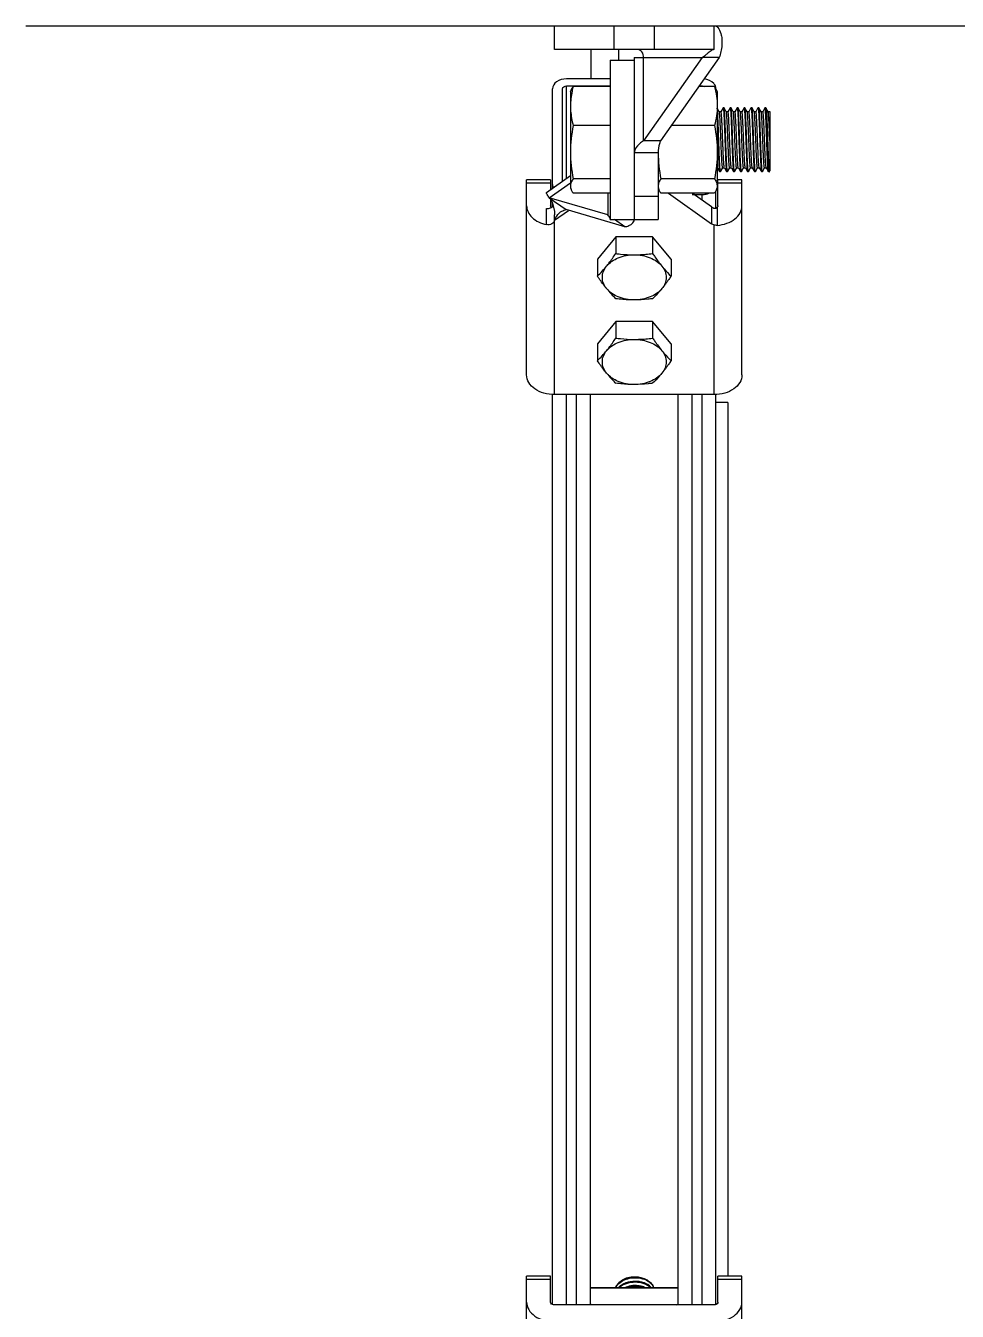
# Model space of a CAD drawing. Extents: x 27938 to 1507990, y 110129 to 923079.
# Drawn here: x 660129 to 662842, y 380201 to 383946 of the extents above; entities that cross this region are included whole.
import ezdxf

# ---------------------------------------------------------------- set-up
doc = ezdxf.new("R2010")
doc.units = 0
doc.header["$LTSCALE"] = 1000
doc.header["$MEASUREMENT"] = 0
doc.layers.add('BZ', color=2, linetype='Continuous')

msp = doc.modelspace()

# ---------------------------------------------------------------- linework, layer by layer
at = {"linetype": 'Continuous'}
for p, q in [((661669.1, 383876.5), (661669.1, 383946.2)), ((661669.1, 383946.2), (662133.7, 383946.2)), ((661843.3, 383876.5), (661843.3, 383946.2)), ((661959.5, 383946.2), (661959.5, 383876.5)), ((662133.7, 383946.2), (662133.7, 383876.5)), ((662133.7, 383876.5), (661669.1, 383876.5)), ((661775.3, 383876.5), (661775.3, 383791.4)), ((661855.7, 383876.5), (661855.7, 383846.1)), ((661831.7, 383846.1), (661831.7, 383381.5)), ((661831.7, 383846.1), (661901.4, 383846.1)), ((661901.4, 383853.3), (661901.4, 383381.5)), ((661901.4, 383853.3), (662099.7, 383853.3)), ((662099.7, 383853.3), (661928.6, 383611.3)), ((661928.6, 383611.3), (661928.6, 383853.3)), ((662149, 383853.3), (661977.9, 383611.3)), ((662149, 383853.3), (662099.7, 383853.3)), ((661831.7, 383791.4), (661703.9, 383791.4)), ((661663.2, 383472.8), (661663.2, 383762.6)), ((661692.3, 383493.3), (661692.3, 383762.6)), ((661703.9, 383501.5), (661703.9, 383770.9)), ((661703.9, 383770.9), (661831.7, 383770.9)), ((661715.5, 383753.2), (661717.4, 383758.3)), ((661715.5, 383753.2), (661715.5, 383474.4)), ((661831.7, 383769.3), (661723.4, 383769.3)), ((662135.2, 383769.3), (662089.6, 383769.3)), ((662090.7, 383770.9), (662098.8, 383770.9)), ((662098.8, 383769.3), (662098.8, 383770.9)), ((662141.1, 383758.3), (662143, 383753.2)), ((662143, 383753.2), (662143, 383474.4)), ((662149, 383695.7), (662143, 383706.1)), ((662160.1, 383706.6), (662153.9, 383695.8)), ((662160.1, 383706.6), (662160.3, 383706.7)), ((662162.8, 383706.7), (662160.3, 383706.7)), ((662163, 383706.6), (662162.8, 383706.7)), ((662169.3, 383695.7), (662163, 383706.6)), ((662180.4, 383706.6), (662174.2, 383695.8)), ((662180.4, 383706.6), (662180.6, 383706.7)), ((662183.2, 383706.7), (662180.6, 383706.7)), ((662183.4, 383706.6), (662183.2, 383706.7)), ((662189.6, 383695.7), (662183.4, 383706.6)), ((662200.8, 383706.6), (662194.5, 383695.8)), ((662200.8, 383706.6), (662201, 383706.7)), ((662203.5, 383706.7), (662201, 383706.7)), ((662203.7, 383706.6), (662203.5, 383706.7)), ((662210, 383695.7), (662203.7, 383706.6)), ((662221.1, 383706.6), (662214.8, 383695.8)), ((662221.1, 383706.6), (662221.3, 383706.7)), ((662223.8, 383706.7), (662221.3, 383706.7)), ((662224, 383706.6), (662223.8, 383706.7)), ((662230.3, 383695.7), (662224, 383706.6)), ((662241.4, 383706.6), (662235.2, 383695.8)), ((662241.4, 383706.6), (662241.6, 383706.7)), ((662244.2, 383706.7), (662241.6, 383706.7)), ((662244.4, 383706.6), (662244.2, 383706.7)), ((662250.6, 383695.7), (662244.4, 383706.6)), ((662261.8, 383706.6), (662255.5, 383695.8)), ((662261.8, 383706.6), (662262, 383706.7)), ((662264.5, 383706.7), (662262, 383706.7)), ((662264.7, 383706.6), (662264.5, 383706.7)), ((662270.9, 383695.7), (662264.7, 383706.6)), ((662282.1, 383706.6), (662275.8, 383695.8)), ((662282.3, 383706.7), (662282.1, 383706.6)), ((662284.8, 383706.7), (662282.3, 383706.7)), ((662284.8, 383706.7), (662285, 383706.6)), ((662291.3, 383695.7), (662285, 383706.6)), ((662285, 383706.6), (662285.1, 383706.4)), ((662149.1, 383695.5), (662149, 383695.7)), ((662153.9, 383695.7), (662149, 383695.7)), ((662149.2, 383695.2), (662149.1, 383695.5)), ((662169.4, 383695.5), (662169.3, 383695.7)), ((662174.3, 383695.7), (662169.3, 383695.7)), ((662189.7, 383695.5), (662189.6, 383695.7)), ((662194.6, 383695.7), (662189.6, 383695.7)), ((662210.1, 383695.5), (662210, 383695.7)), ((662214.9, 383695.7), (662210, 383695.7)), ((662210.2, 383695.3), (662210.1, 383695.5)), ((662230.4, 383695.5), (662230.3, 383695.7)), ((662235.3, 383695.7), (662230.3, 383695.7)), ((662250.7, 383695.5), (662250.6, 383695.7)), ((662255.6, 383695.7), (662250.6, 383695.7)), ((662271.1, 383695.5), (662270.9, 383695.7)), ((662275.9, 383695.7), (662270.9, 383695.7)), ((662291.4, 383695.5), (662291.3, 383695.7)), ((662296.2, 383695.7), (662291.3, 383695.7)), ((662296.3, 383696.1), (662296.2, 383695.8)), ((662296.3, 383695.7), (662296.2, 383695.7)), ((662296.3, 383696.1), (662296.3, 383523.1)), ((661831.7, 383655.5), (661723.4, 383655.5)), ((662135.2, 383655.5), (662009.1, 383655.5)), ((661977.9, 383611.3), (661928.6, 383611.3)), ((661971.1, 383575.7), (661901.4, 383575.7)), ((661971.1, 383575.7), (661971.1, 383381.5)), ((662143, 383531.9), (662143.7, 383531.9)), ((662143.6, 383532.1), (662143.7, 383531.9)), ((662143.7, 383531.9), (662150, 383521.1)), ((662150, 383521.1), (662150.1, 383520.9)), ((662152.7, 383520.9), (662150.1, 383520.9)), ((662152.9, 383521.1), (662152.7, 383520.9)), ((662152.9, 383521.1), (662159.1, 383531.9)), ((662159, 383531.9), (662164, 383531.9)), ((662163.9, 383532.1), (662163.8, 383532.3)), ((662163.9, 383532.1), (662164, 383531.9)), ((662164, 383531.9), (662170.3, 383521.1)), ((662170.3, 383521.1), (662170.5, 383520.9)), ((662173, 383520.9), (662170.5, 383520.9)), ((662173.2, 383521.1), (662173, 383520.9)), ((662173.2, 383521.1), (662179.4, 383531.9)), ((662179.4, 383531.9), (662184.3, 383531.9)), ((662184.2, 383532.1), (662184.3, 383531.9)), ((662184.3, 383531.9), (662190.6, 383521.1)), ((662190.6, 383521.1), (662190.8, 383520.9)), ((662193.3, 383520.9), (662190.8, 383520.9)), ((662193.5, 383521.1), (662193.3, 383520.9)), ((662193.5, 383521.1), (662199.8, 383531.9)), ((662199.7, 383531.9), (662204.7, 383531.9)), ((662204.5, 383532.1), (662204.7, 383531.9)), ((662204.7, 383531.9), (662210.9, 383521.1)), ((662210.9, 383521.1), (662211.1, 383520.9)), ((662213.7, 383520.9), (662211.1, 383520.9)), ((662213.9, 383521.1), (662213.7, 383520.9)), ((662213.9, 383521.1), (662220.1, 383531.9)), ((662220, 383531.9), (662225, 383531.9)), ((662224.9, 383532.1), (662225, 383531.9)), ((662225, 383531.9), (662231.3, 383521.1)), ((662231.3, 383521.1), (662231.5, 383520.9)), ((662234, 383520.9), (662231.5, 383520.9)), ((662234.2, 383521.1), (662234, 383520.9)), ((662234.2, 383521.1), (662240.4, 383531.9)), ((662240.3, 383531.9), (662245.3, 383531.9)), ((662245.2, 383532.1), (662245.3, 383531.9)), ((662245.3, 383531.9), (662251.6, 383521.1)), ((662251.6, 383521.1), (662251.8, 383520.9)), ((662254.3, 383520.9), (662251.8, 383520.9)), ((662254.5, 383521.1), (662254.3, 383520.9)), ((662254.5, 383521.1), (662260.7, 383531.9)), ((662260.7, 383531.9), (662265.6, 383531.9)), ((662265.5, 383532.1), (662264.9, 383534.6)), ((662265.5, 383532.1), (662265.6, 383531.9)), ((662265.6, 383531.9), (662271.9, 383521.1)), ((662271.9, 383521.1), (662272.1, 383520.9)), ((662274.7, 383520.9), (662272.1, 383520.9)), ((662274.8, 383521.1), (662274.7, 383520.9)), ((662274.8, 383521.1), (662281.1, 383531.9)), ((662281, 383531.9), (662286, 383531.9)), ((662285.9, 383532.1), (662286, 383531.9)), ((662286, 383531.9), (662292.3, 383521.1)), ((662295, 383520.9), (662292.4, 383520.9)), ((662295, 383520.9), (662295.2, 383521.1)), ((662295.2, 383521.1), (662296.3, 383523.1)), ((661587.7, 382928.9), (661587.7, 383497.7)), ((661657.4, 383497.7), (661587.7, 383497.7)), ((661657.4, 383487.5), (661587.7, 383487.5)), ((661646.1, 383460.6), (661715.5, 383509.8)), ((661653.8, 383445.2), (661715.5, 383488.9)), ((661657.4, 383497.7), (661657.4, 383468.7)), ((661831.7, 383500), (661723.4, 383500)), ((662135.2, 383500), (661978.9, 383500)), ((662145.3, 383421.8), (662145.3, 383497.7)), ((662215, 383497.7), (662145.3, 383497.7)), ((662215, 383487.5), (662145.3, 383487.5)), ((662215, 382928.9), (662215, 383497.7)), ((661653.8, 383445.2), (661703.1, 383410.4)), ((661824.9, 383395.1), (661653.8, 383445.2)), ((661715.5, 383474.4), (661717.4, 383469.3)), ((661831.7, 383458.3), (661723.4, 383458.3)), ((661824.9, 383458.3), (661824.9, 383395.1)), ((661901.4, 383449.5), (661971.1, 383449.5)), ((661971.1, 383474.4), (661973, 383469.3)), ((662135.2, 383458.3), (661978.9, 383458.3)), ((662000.7, 383458.3), (662126.9, 383369.1)), ((662069.8, 383454.6), (662098.8, 383454.6)), ((662126.9, 383418.4), (662070.4, 383458.3)), ((662098.8, 383438.2), (662098.8, 383454.6)), ((662139.5, 383415), (662139.5, 383465.6)), ((662141.1, 383469.3), (662143, 383474.4)), ((661645.9, 383366.7), (661645.9, 383413.6)), ((661657.4, 383442.6), (661657.4, 383421.8)), ((661663.2, 383419.2), (661663.2, 383429.4)), ((661663.3, 383429.3), (661666.5, 383417.7)), ((661669.1, 383379.5), (661709.9, 383408.4)), ((661874.2, 383360.3), (661703.1, 383410.4)), ((662126.9, 383418.4), (662126.9, 383369.1)), ((662143.3, 383417.2), (662143.3, 383364.7)), ((661669.1, 382871.5), (661669.1, 383395.2)), ((661831.7, 383381.5), (661971.1, 383381.5)), ((661874.2, 383360.3), (661844.1, 383381.5)), ((661847.7, 383331.4), (661794.1, 383265.7)), ((661847.7, 383331.4), (661847.7, 383282.6)), ((661955, 383331.4), (661847.7, 383331.4)), ((661955, 383331.4), (661955, 383282.6)), ((662008.7, 383265.7), (661955, 383331.4)), ((662133.7, 383365.8), (662133.7, 382871.5)), ((661794.1, 383265.7), (661794.1, 383216.8)), ((662008.7, 383265.7), (662008.7, 383216.8)), ((661847.7, 383085), (661794.1, 383019.3)), ((661847.7, 383085), (661847.7, 383036.1)), ((661955, 383085), (661847.7, 383085)), ((661955, 383085), (661955, 383036.1)), ((662008.7, 383019.3), (661955, 383085)), ((661794.1, 383019.3), (661794.1, 382970.4)), ((662008.7, 383019.3), (662008.7, 382970.4)), ((661663.2, 380221.2), (661663.2, 382871.5)), ((662133.7, 382871.5), (661669.1, 382871.5)), ((661703.9, 380220), (661703.9, 382871.5)), ((661732.9, 380220), (661732.9, 382871.5)), ((661773.6, 380220), (661773.6, 382871.5)), ((662029.1, 380220), (662029.1, 382871.5)), ((662069.8, 380220), (662069.8, 382871.5)), ((662098.8, 380220), (662098.8, 382871.5)), ((662139.5, 380221.2), (662139.5, 382871.5)), ((662174.3, 382848.8), (662139.5, 382848.8)), ((662174.3, 382848.8), (662174.3, 380304.1)), ((661587.7, 379735.4), (661587.7, 380304.1)), ((661657.4, 380304.1), (661587.7, 380304.1)), ((661657.4, 380228.2), (661657.4, 380304.1)), ((662145.3, 380228.2), (662145.3, 380304.1)), ((662215, 380304.1), (662145.3, 380304.1)), ((662215, 379735.4), (662215, 380304.1)), ((661657.4, 380293.9), (661587.7, 380293.9)), ((661773.6, 380271), (662029.1, 380271)), ((661773.6, 380269.3), (662029.1, 380269.3)), ((662215, 380293.9), (662145.3, 380293.9)), ((662133.7, 380220), (661669.1, 380220)), ((661775.6, 380221.5), (661777.1, 380220)), ((662025.7, 380220), (662027.1, 380221.5))]:
    msp.add_line(p, q, dxfattribs=at)
for points in [[(661658, 383442.2), (661659.8, 383438.5), (661663.3, 383429.3)], [(661666.5, 383417.7), (661668.6, 383404.7), (661669.1, 383395.2)]]:
    msp.add_lwpolyline(points, dxfattribs=at)
for centre, radius, start, end in [((662117.4, 383762.2), 22.2, 17.8947, 22.1691), ((661740.6, 383510.1), 108.4, 215.5714, 216.7651), ((661647.9, 383439.4), 25.6, 292.244, 297.8329), ((661648.6, 383438.1), 24, 297.8753, 299.7704), ((661561.5, 383457.8), 334.9, 313.9914, 320.7735), ((662080.3, 383392.1), 334.9, 219.2265, 226.0086), ((661561.5, 383211.4), 334.9, 313.9914, 320.7735), ((662080.3, 383145.7), 334.9, 219.2265, 226.0086), ((661906.6, 380231.5), 68.9, 69.4703, 74.8773), ((661903.9, 380221.5), 67.1, 100.3047, 102.2499), ((661904, 380208.7), 67.6, 99.5601, 100.813), ((661907.5, 380232.5), 66.1, 69.6939, 69.8962), ((661908.4, 380235), 63.5, 65.0364, 69.7243), ((661921, 380243.2), 40.6, 43.29, 44.8708)]:
    msp.add_arc(centre, radius, start, end, dxfattribs=at)
for points, knots in [([(662133.7, 383946.2), (662145.2, 383946.2), (662155, 383924.9), (662157.1, 383904.5), (662156.9, 383881.9), (662153, 383864.8), (662149, 383853.3)], [0, 0, 0, 0, 0.34128, 0.481725, 0.640517, 1, 1, 1, 1]), ([(661928.6, 383853.3), (661928.6, 383859), (661926.4, 383869.6), (661916.7, 383876.5), (661912.2, 383876.5)], [0, 0, 0, 0, 0.55976, 1, 1, 1, 1]), ([(662114.6, 383865.2), (662113.5, 383864.3), (662108.7, 383860.2), (662103.7, 383856.2), (662099.7, 383853.3)], [0, 0, 0, 0, 0.226541, 1, 1, 1, 1]), ([(662133.7, 383876.5), (662130.7, 383876.5), (662123.5, 383873), (662118.1, 383868.1), (662114.6, 383865.2)], [0, 0, 0, 0, 0.400704, 1, 1, 1, 1]), ([(661703.9, 383791.4), (661693.9, 383791.4), (661675.3, 383787.6), (661663.2, 383770.5), (661663.2, 383762.6)], [0, 0, 0, 0, 0.559767, 1, 1, 1, 1]), ([(662137.9, 383770.6), (662136.8, 383773.3), (662129.3, 383784.7), (662115.2, 383790), (662104.9, 383791.1)], [0, 0, 0, 0, 0.221061, 1, 1, 1, 1]), ([(661723.4, 383769.3), (661722.2, 383764.6), (661717.8, 383745.9), (661715.5, 383726.7), (661715.5, 383712.4)], [0, 0, 0, 0, 0.252048, 1, 1, 1, 1]), ([(661717.3, 383758.1), (661717.7, 383759.1), (661719.3, 383763), (661721.5, 383766.6), (661723.4, 383769.3)], [0, 0, 0, 0, 0.238306, 1, 1, 1, 1]), ([(662141.2, 383758.1), (662140.9, 383759.1), (662139.2, 383763), (662137, 383766.6), (662135.2, 383769.3)], [0, 0, 0, 0, 0.238306, 1, 1, 1, 1]), ([(662135.2, 383769.3), (662137.6, 383760), (662141.5, 383741.1), (662143, 383721.9), (662143, 383712.4)], [0, 0, 0, 0, 0.502209, 1, 1, 1, 1]), ([(662139.5, 383762.6), (662139.5, 383763.7), (662139.3, 383765.9), (662138.8, 383768), (662138.5, 383769)], [0, 0, 0, 0, 0.496614, 1, 1, 1, 1]), ([(661715.5, 383712.4), (661715.5, 383707.6), (661716.3, 383688.4), (661719.8, 383669.4), (661723.4, 383655.5)], [0, 0, 0, 0, 0.248826, 1, 1, 1, 1]), ([(662143, 383712.4), (662143, 383702.8), (662141.5, 383683.6), (662137.6, 383664.8), (662135.2, 383655.5)], [0, 0, 0, 0, 0.497791, 1, 1, 1, 1]), ([(662160.3, 383706.7), (662160.4, 383706.7), (662160.7, 383706.3), (662160.8, 383705.6), (662161.1, 383704.3), (662161.4, 383701.7), (662161.8, 383697.2), (662162.3, 383690.5), (662162.7, 383682.2), (662163.2, 383672.3), (662163.7, 383661.2), (662164.3, 383644.6), (662165.1, 383622.7), (662166, 383596.2), (662166.9, 383571.3), (662167.6, 383555.4), (662167.9, 383548.1)], [0, 0, 0, 0, 0.00218, 0.007156, 0.015174, 0.026244, 0.057342, 0.099842, 0.152844, 0.215209, 0.285592, 0.362474, 0.528996, 0.700446, 0.862075, 1, 1, 1, 1]), ([(662170.5, 383548.1), (662170.1, 383555.2), (662169.5, 383570.6), (662168.6, 383594.8), (662167.7, 383620.6), (662166.8, 383645.9), (662166, 383665.6), (662165.4, 383679.6), (662164.9, 383688.2), (662164.5, 383695.2), (662164.1, 383700.6), (662163.6, 383704.2), (662163.3, 383706), (662163, 383706.6)], [0, 0, 0, 0, 0.134252, 0.291372, 0.458537, 0.622096, 0.768683, 0.831794, 0.886343, 0.931217, 0.965509, 0.98855, 1, 1, 1, 1]), ([(662180.6, 383706.7), (662180.8, 383706.7), (662181, 383706.3), (662181.2, 383705.6), (662181.4, 383704.3), (662181.7, 383701.7), (662182.1, 383697.2), (662182.6, 383690.5), (662183.1, 383682.2), (662183.5, 383672.4), (662184, 383661.3), (662184.6, 383644.6), (662185.4, 383622.7), (662186.3, 383596.2), (662187.2, 383571.3), (662187.9, 383555.4), (662188.3, 383548.1)], [0, 0, 0, 0, 0.002174, 0.007143, 0.015154, 0.026218, 0.057307, 0.099799, 0.152794, 0.215155, 0.285537, 0.362422, 0.52895, 0.70041, 0.86206, 1, 1, 1, 1]), ([(662190.8, 383548.1), (662190.5, 383555.2), (662189.8, 383570.6), (662188.9, 383594.8), (662188, 383620.6), (662187.1, 383645.9), (662186.4, 383665.6), (662185.7, 383679.6), (662185.3, 383688.2), (662184.8, 383695.2), (662184.4, 383700.6), (662183.9, 383704.2), (662183.7, 383706), (662183.4, 383706.6)], [0, 0, 0, 0, 0.134248, 0.291362, 0.458527, 0.622086, 0.768676, 0.831791, 0.886342, 0.931217, 0.965509, 0.988549, 1, 1, 1, 1]), ([(662201, 383706.7), (662201.1, 383706.7), (662201.3, 383706.3), (662201.5, 383705.6), (662201.7, 383704.3), (662202.1, 383701.7), (662202.5, 383697.2), (662202.9, 383690.5), (662203.4, 383682.2), (662203.9, 383672.3), (662204.3, 383661.2), (662205, 383644.6), (662205.7, 383622.7), (662206.7, 383596.2), (662207.6, 383571.3), (662208.2, 383555.4), (662208.6, 383548.1)], [0, 0, 0, 0, 0.002175, 0.007145, 0.015158, 0.026223, 0.057313, 0.099807, 0.152805, 0.215171, 0.285555, 0.36244, 0.528965, 0.700426, 0.862068, 1, 1, 1, 1]), ([(662211.1, 383548.1), (662210.8, 383555.2), (662210.1, 383570.6), (662209.2, 383594.8), (662208.4, 383620.6), (662207.5, 383645.9), (662206.7, 383665.6), (662206.1, 383679.6), (662205.6, 383688.2), (662205.1, 383695.2), (662204.7, 383700.6), (662204.2, 383704.2), (662204, 383706), (662203.7, 383706.6)], [0, 0, 0, 0, 0.134249, 0.291369, 0.458531, 0.622086, 0.768675, 0.831789, 0.886339, 0.931214, 0.965507, 0.988549, 1, 1, 1, 1]), ([(662221.3, 383706.7), (662221.4, 383706.7), (662221.6, 383706.3), (662221.8, 383705.6), (662222.1, 383704.3), (662222.4, 383701.7), (662222.8, 383697.2), (662223.3, 383690.5), (662223.7, 383682.2), (662224.2, 383672.3), (662224.7, 383661.2), (662225.3, 383644.6), (662226.1, 383622.7), (662227, 383596.2), (662227.9, 383571.3), (662228.6, 383555.4), (662228.9, 383548.1)], [0, 0, 0, 0, 0.002179, 0.007154, 0.015171, 0.02624, 0.057337, 0.099835, 0.152836, 0.215199, 0.285581, 0.362463, 0.528986, 0.700438, 0.862072, 1, 1, 1, 1]), ([(662231.5, 383548.1), (662231.1, 383555.2), (662230.5, 383570.6), (662229.6, 383594.8), (662228.7, 383620.6), (662227.8, 383645.9), (662227, 383665.6), (662226.4, 383679.6), (662225.9, 383688.2), (662225.5, 383695.2), (662225.1, 383700.6), (662224.6, 383704.2), (662224.3, 383706), (662224, 383706.6)], [0, 0, 0, 0, 0.134251, 0.29137, 0.458536, 0.622096, 0.768683, 0.831794, 0.886344, 0.931218, 0.96551, 0.98855, 1, 1, 1, 1]), ([(662241.6, 383706.7), (662241.7, 383706.7), (662242, 383706.3), (662242.1, 383705.6), (662242.4, 383704.3), (662242.7, 383701.7), (662243.1, 383697.2), (662243.6, 383690.5), (662244, 383682.2), (662244.5, 383672.4), (662245, 383661.3), (662245.6, 383644.6), (662246.4, 383622.7), (662247.3, 383596.2), (662248.2, 383571.3), (662248.9, 383555.4), (662249.2, 383548.1)], [0, 0, 0, 0, 0.002173, 0.00714, 0.01515, 0.026213, 0.0573, 0.09979, 0.152784, 0.215145, 0.285528, 0.362414, 0.528942, 0.700406, 0.862059, 1, 1, 1, 1]), ([(662251.8, 383548.1), (662251.4, 383555.2), (662250.8, 383570.6), (662249.9, 383594.8), (662249, 383620.6), (662248.1, 383645.9), (662247.4, 383665.6), (662246.7, 383679.6), (662246.3, 383688.2), (662245.8, 383695.2), (662245.4, 383700.6), (662244.9, 383704.2), (662244.7, 383706), (662244.4, 383706.6)], [0, 0, 0, 0, 0.134247, 0.291362, 0.458526, 0.622082, 0.768672, 0.831787, 0.88634, 0.931215, 0.965508, 0.988549, 1, 1, 1, 1]), ([(662262, 383706.7), (662262.1, 383706.7), (662262.3, 383706.3), (662262.5, 383705.6), (662262.7, 383704.3), (662263, 383701.7), (662263.5, 383697.2), (662263.9, 383690.5), (662264.4, 383682.2), (662264.8, 383672.3), (662265.3, 383661.2), (662266, 383644.6), (662266.7, 383622.7), (662267.6, 383596.2), (662268.6, 383571.3), (662269.2, 383555.4), (662269.6, 383548.1)], [0, 0, 0, 0, 0.002177, 0.007149, 0.015163, 0.02623, 0.057323, 0.099818, 0.152818, 0.215183, 0.285568, 0.362452, 0.528976, 0.700434, 0.862071, 1, 1, 1, 1]), ([(662272.1, 383548.1), (662271.8, 383555.2), (662271.1, 383570.6), (662270.2, 383594.8), (662269.3, 383620.6), (662268.4, 383645.9), (662267.7, 383665.6), (662267, 383679.6), (662266.6, 383688.2), (662266.1, 383695.2), (662265.7, 383700.6), (662265.2, 383704.2), (662265, 383706), (662264.7, 383706.6)], [0, 0, 0, 0, 0.134252, 0.291372, 0.458534, 0.62209, 0.768678, 0.831791, 0.88634, 0.931215, 0.965508, 0.988549, 1, 1, 1, 1]), ([(662292.3, 383521.1), (662292.1, 383521.3), (662291.9, 383522.3), (662291.6, 383524.1), (662291.3, 383526.8), (662290.8, 383531.9), (662290.3, 383540.1), (662289.7, 383551.9), (662289.1, 383566), (662288.5, 383581.9), (662287.9, 383599), (662287.3, 383616.6), (662286.7, 383634.1), (662286, 383650.8), (662285.4, 383666.2), (662284.8, 383679.7), (662284.3, 383689.5), (662283.9, 383695.9), (662283.6, 383699.7), (662283.3, 383702.6), (662283, 383704.8), (662282.7, 383706), (662282.5, 383706.7), (662282.3, 383706.7)], [0, 0, 0, 0, 0.005461, 0.015369, 0.029712, 0.048378, 0.097984, 0.162392, 0.239234, 0.32568, 0.418537, 0.514379, 0.609666, 0.700878, 0.784648, 0.857887, 0.917894, 0.942228, 0.962473, 0.978452, 0.990029, 0.997146, 1, 1, 1, 1]), ([(662285.1, 383706.4), (662285.2, 383706), (662285.5, 383705), (662285.9, 383701.8), (662286.4, 383695.8), (662287, 383686.5), (662287.6, 383674.5), (662288.2, 383660.3), (662288.8, 383644.5), (662289.4, 383627.5), (662290, 383610), (662290.6, 383592.6), (662291.2, 383576), (662291.8, 383560.8), (662292.4, 383547.6), (662293, 383537.9), (662293.4, 383531.5), (662293.7, 383527.8), (662294, 383525), (662294.3, 383522.8), (662294.6, 383521.7), (662294.8, 383520.9), (662295, 383520.9)], [0, 0, 0, 0, 0.006475, 0.017345, 0.052019, 0.102898, 0.168161, 0.245445, 0.331943, 0.424513, 0.519786, 0.6143, 0.704615, 0.787448, 0.85979, 0.919015, 0.943021, 0.962988, 0.978745, 0.990161, 0.99718, 1, 1, 1, 1]), ([(662150.1, 383548.1), (662149.4, 383562.8), (662148.6, 383586), (662147.5, 383617.6), (662146.6, 383642.2), (662145.8, 383664.5), (662144.9, 383683.1), (662144.2, 383695.4), (662143.5, 383702.4), (662143.2, 383704.8), (662143, 383705.7)], [0, 0, 0, 0, 0.280313, 0.441626, 0.601058, 0.746568, 0.867171, 0.953784, 0.982215, 1, 1, 1, 1]), ([(662143, 383669.2), (662143.4, 383659.3), (662145, 383619), (662146.1, 383578.6), (662147.6, 383548.1)], [0, 0, 0, 0, 0.243471, 1, 1, 1, 1]), ([(662159, 383531.9), (662158.9, 383531.9), (662158.6, 383532.6), (662158.4, 383533.6), (662158.1, 383535.4), (662157.8, 383537.9), (662157.5, 383541.1), (662157, 383546.6), (662156.5, 383555), (662155.9, 383566.4), (662155.3, 383579.6), (662154.7, 383594), (662154.1, 383609.1), (662153.5, 383624.4), (662152.9, 383639.3), (662152.3, 383653.3), (662151.7, 383665.8), (662151.1, 383676.6), (662150.6, 383685.1), (662150, 383691), (662149.6, 383694.1), (662149.2, 383695.2)], [0, 0, 0, 0, 0.002911, 0.009851, 0.021077, 0.036552, 0.056152, 0.079719, 0.137881, 0.208992, 0.29053, 0.379595, 0.473019, 0.567477, 0.659607, 0.74613, 0.82397, 0.89036, 0.94295, 0.979899, 1, 1, 1, 1]), ([(662163.8, 383532.3), (662163.4, 383533.3), (662163.1, 383536.3), (662162.4, 383542.1), (662161.9, 383550.4), (662161.3, 383561.1), (662160.7, 383573.6), (662160.1, 383587.6), (662159.5, 383602.5), (662158.9, 383617.9), (662158.3, 383633.1), (662157.7, 383647.6), (662157.1, 383660.9), (662156.5, 383672.4), (662155.9, 383680.9), (662155.5, 383686.4), (662155.2, 383689.6), (662154.9, 383692.1), (662154.6, 383694.1), (662154.4, 383695.1), (662154.1, 383695.7), (662153.9, 383695.7)], [0, 0, 0, 0, 0.018814, 0.054691, 0.106467, 0.172314, 0.249877, 0.336373, 0.428694, 0.52352, 0.617441, 0.707082, 0.789219, 0.860904, 0.919566, 0.943342, 0.96312, 0.978736, 0.990065, 0.997067, 1, 1, 1, 1]), ([(662179.4, 383531.9), (662179.2, 383531.9), (662178.9, 383532.6), (662178.7, 383533.6), (662178.4, 383535.6), (662178.1, 383538.1), (662177.8, 383541.4), (662177.3, 383547.1), (662176.8, 383555.6), (662176.2, 383567.4), (662175.6, 383580.9), (662175, 383595.7), (662174.4, 383611), (662173.8, 383626.5), (662173.2, 383641.5), (662172.6, 383655.5), (662171.9, 383668), (662171.4, 383678.5), (662170.8, 383686.6), (662170.3, 383691.7), (662169.8, 383694.4), (662169.6, 383695.2), (662169.4, 383695.5)], [0, 0, 0, 0, 0.002979, 0.01011, 0.021658, 0.037569, 0.057721, 0.081935, 0.141647, 0.214533, 0.297928, 0.388772, 0.483731, 0.57932, 0.672029, 0.758454, 0.835426, 0.900125, 0.95019, 0.983823, 0.99411, 1, 1, 1, 1]), ([(662184.2, 383532.1), (662184.1, 383532.4), (662183.8, 383533.3), (662183.4, 383535.9), (662182.9, 383541.1), (662182.3, 383549.1), (662181.7, 383559.6), (662181.1, 383572.1), (662180.5, 383586.1), (662179.9, 383601.1), (662179.2, 383616.6), (662178.6, 383632), (662178, 383646.7), (662177.4, 383660.2), (662176.8, 383672), (662176.3, 383680.5), (662175.9, 383686.2), (662175.5, 383689.5), (662175.3, 383692.1), (662174.9, 383694), (662174.7, 383695), (662174.4, 383695.7), (662174.3, 383695.7)], [0, 0, 0, 0, 0.005873, 0.016149, 0.049758, 0.099805, 0.164491, 0.241456, 0.327881, 0.420594, 0.516191, 0.611162, 0.702019, 0.785427, 0.858327, 0.918049, 0.942268, 0.962424, 0.978339, 0.989888, 0.997021, 1, 1, 1, 1]), ([(662199.7, 383531.9), (662199.5, 383531.9), (662199.2, 383532.6), (662199, 383533.6), (662198.7, 383535.6), (662198.4, 383538.1), (662198.1, 383541.4), (662197.7, 383547.1), (662197.1, 383555.6), (662196.5, 383567.4), (662195.9, 383580.9), (662195.3, 383595.7), (662194.7, 383611), (662194.1, 383626.5), (662193.5, 383641.5), (662192.9, 383655.5), (662192.3, 383668), (662191.7, 383678.5), (662191.1, 383686.6), (662190.6, 383691.7), (662190.1, 383694.4), (662189.9, 383695.2), (662189.7, 383695.5)], [0, 0, 0, 0, 0.002978, 0.01011, 0.021657, 0.037569, 0.057721, 0.081935, 0.141646, 0.214533, 0.297927, 0.388772, 0.483732, 0.579321, 0.67203, 0.758455, 0.835427, 0.900125, 0.95019, 0.983823, 0.994113, 1, 1, 1, 1]), ([(662204.5, 383532.1), (662204.4, 383532.4), (662204.2, 383533.3), (662203.7, 383535.9), (662203.2, 383541.1), (662202.6, 383549.1), (662202, 383559.6), (662201.4, 383572.1), (662200.8, 383586.1), (662200.2, 383601.1), (662199.6, 383616.6), (662199, 383632), (662198.4, 383646.7), (662197.7, 383660.2), (662197.1, 383672), (662196.6, 383680.5), (662196.2, 383686.2), (662195.9, 383689.5), (662195.6, 383692.1), (662195.3, 383694), (662195, 383695), (662194.8, 383695.7), (662194.6, 383695.7)], [0, 0, 0, 0, 0.005876, 0.016149, 0.049759, 0.099805, 0.164492, 0.241457, 0.327882, 0.420595, 0.516191, 0.611162, 0.702019, 0.785427, 0.858326, 0.918049, 0.942268, 0.962424, 0.978338, 0.989888, 0.99702, 1, 1, 1, 1]), ([(662220, 383531.9), (662219.8, 383531.9), (662219.6, 383532.6), (662219.3, 383533.6), (662219, 383535.5), (662218.7, 383538), (662218.4, 383541.2), (662218, 383546.8), (662217.5, 383555.3), (662216.9, 383566.9), (662216.3, 383580.2), (662215.7, 383594.7), (662215.1, 383610), (662214.5, 383625.3), (662213.9, 383640.3), (662213.3, 383654.3), (662212.7, 383666.8), (662212.1, 383677.4), (662211.5, 383685.7), (662210.9, 383691.4), (662210.5, 383694.4), (662210.2, 383695.3)], [0, 0, 0, 0, 0.00294, 0.009963, 0.021326, 0.036989, 0.056826, 0.080671, 0.139499, 0.211374, 0.29371, 0.383542, 0.477628, 0.572576, 0.664959, 0.751445, 0.828916, 0.894583, 0.946089, 0.981611, 1, 1, 1, 1]), ([(662224.7, 383532.5), (662224.4, 383533.6), (662224, 383536.7), (662223.4, 383542.7), (662222.8, 383551.3), (662222.2, 383562), (662221.6, 383574.6), (662221, 383588.6), (662220.4, 383603.5), (662219.8, 383618.7), (662219.2, 383633.8), (662218.6, 383648.1), (662218, 383661.3), (662217.4, 383672.7), (662216.9, 383681), (662216.5, 383686.5), (662216.2, 383689.7), (662215.9, 383692.2), (662215.6, 383694.1), (662215.4, 383695.1), (662215.1, 383695.7), (662214.9, 383695.7)], [0, 0, 0, 0, 0.020522, 0.05782, 0.110674, 0.177241, 0.25517, 0.341702, 0.433769, 0.528107, 0.621369, 0.710247, 0.791589, 0.862513, 0.920514, 0.944012, 0.963555, 0.978984, 0.990176, 0.997096, 1, 1, 1, 1]), ([(662240.3, 383531.9), (662240.2, 383531.9), (662239.9, 383532.6), (662239.7, 383533.6), (662239.4, 383535.6), (662239.1, 383538.1), (662238.8, 383541.4), (662238.3, 383547.1), (662237.8, 383555.6), (662237.2, 383567.4), (662236.6, 383580.9), (662236, 383595.7), (662235.4, 383611), (662234.8, 383626.5), (662234.1, 383641.5), (662233.5, 383655.5), (662232.9, 383668), (662232.3, 383678.5), (662231.7, 383686.6), (662231.3, 383691.7), (662230.8, 383694.4), (662230.6, 383695.2), (662230.4, 383695.5)], [0, 0, 0, 0, 0.002979, 0.01011, 0.021658, 0.037569, 0.057721, 0.081935, 0.141647, 0.214533, 0.297928, 0.388772, 0.483732, 0.57932, 0.672029, 0.758455, 0.835426, 0.900125, 0.95019, 0.983823, 0.994111, 1, 1, 1, 1]), ([(662245.2, 383532.1), (662245, 383532.4), (662244.8, 383533.3), (662244.3, 383535.9), (662243.9, 383541.1), (662243.3, 383549.1), (662242.7, 383559.6), (662242.1, 383572.1), (662241.4, 383586.1), (662240.8, 383601.1), (662240.2, 383616.6), (662239.6, 383632), (662239, 383646.7), (662238.4, 383660.2), (662237.8, 383672), (662237.3, 383680.5), (662236.8, 383686.2), (662236.5, 383689.5), (662236.2, 383692.1), (662235.9, 383694), (662235.7, 383695), (662235.4, 383695.7), (662235.3, 383695.7)], [0, 0, 0, 0, 0.005874, 0.016149, 0.049759, 0.099805, 0.164491, 0.241457, 0.327881, 0.420594, 0.516191, 0.611162, 0.702019, 0.785427, 0.858327, 0.918049, 0.942268, 0.962424, 0.978338, 0.989888, 0.997021, 1, 1, 1, 1]), ([(662259.8, 383534.6), (662259.2, 383538.6), (662258.5, 383549.4), (662257.4, 383568.8), (662256.4, 383593.8), (662255.3, 383621.2), (662254.4, 383644.1), (662253.6, 383661), (662253, 383671.9), (662252.5, 383680.9), (662252, 383687.8), (662251.5, 383692.2), (662251.1, 383694.5), (662250.9, 383695.3), (662250.7, 383695.5)], [0, 0, 0, 0, 0.074943, 0.200842, 0.362373, 0.539776, 0.711331, 0.788253, 0.85604, 0.912609, 0.95623, 0.985597, 0.994677, 1, 1, 1, 1]), ([(662264.9, 383534.6), (662264.3, 383538.7), (662263.5, 383549.9), (662262.4, 383570), (662261.4, 383595.8), (662260.5, 383619.3), (662259.7, 383638.4), (662259.1, 383651.9), (662258.5, 383664.1), (662258, 383674.7), (662257.4, 383683.3), (662256.9, 383689.1), (662256.5, 383692.5), (662256.2, 383694.2), (662256, 383695.1), (662255.7, 383695.7), (662255.6, 383695.7)], [0, 0, 0, 0, 0.077318, 0.207666, 0.3744, 0.556123, 0.645307, 0.729501, 0.805982, 0.872279, 0.926255, 0.966184, 0.980475, 0.990844, 0.997262, 1, 1, 1, 1]), ([(662281, 383531.9), (662280.8, 383531.9), (662280.6, 383532.6), (662280.3, 383533.6), (662280, 383535.6), (662279.7, 383538.1), (662279.4, 383541.4), (662279, 383547.1), (662278.4, 383555.6), (662277.8, 383567.4), (662277.2, 383580.9), (662276.6, 383595.7), (662276, 383611), (662275.4, 383626.5), (662274.8, 383641.5), (662274.2, 383655.5), (662273.6, 383668), (662273, 383678.5), (662272.4, 383686.6), (662271.9, 383691.7), (662271.4, 383694.4), (662271.2, 383695.2), (662271.1, 383695.5)], [0, 0, 0, 0, 0.002979, 0.01011, 0.021658, 0.037569, 0.057721, 0.081935, 0.141647, 0.214533, 0.297928, 0.388772, 0.483731, 0.57932, 0.672029, 0.758454, 0.835426, 0.900125, 0.95019, 0.983823, 0.99411, 1, 1, 1, 1]), ([(662285.9, 383532.1), (662285.7, 383532.4), (662285.5, 383533.3), (662285, 383535.9), (662284.5, 383541.1), (662283.9, 383549.1), (662283.3, 383559.6), (662282.7, 383572.1), (662282.1, 383586.1), (662281.5, 383601.1), (662280.9, 383616.6), (662280.3, 383632), (662279.7, 383646.7), (662279.1, 383660.2), (662278.5, 383672), (662277.9, 383680.5), (662277.5, 383686.2), (662277.2, 383689.5), (662276.9, 383692.1), (662276.6, 383694), (662276.3, 383695), (662276.1, 383695.7), (662275.9, 383695.7)], [0, 0, 0, 0, 0.005876, 0.016149, 0.049759, 0.099805, 0.164492, 0.241457, 0.327882, 0.420595, 0.516192, 0.611162, 0.702019, 0.785427, 0.858326, 0.918049, 0.942268, 0.962424, 0.978338, 0.989888, 0.99702, 1, 1, 1, 1]), ([(662296.3, 383611.4), (662295.9, 383621.6), (662295.3, 383636.6), (662294.5, 383655.7), (662293.9, 383668.1), (662293.3, 383678.6), (662292.7, 383686.6), (662292.2, 383691.7), (662291.8, 383694.4), (662291.5, 383695.2), (662291.4, 383695.5)], [0, 0, 0, 0, 0.365048, 0.532447, 0.681469, 0.806694, 0.90358, 0.968671, 0.988591, 1, 1, 1, 1]), ([(661928.6, 383611.3), (661924.6, 383608.6), (661912.7, 383599.7), (661901.4, 383586), (661901.4, 383575.7)], [0, 0, 0, 0, 0.32007, 1, 1, 1, 1]), ([(661977.9, 383611.3), (661976.8, 383608.4), (661973, 383596.9), (661971.1, 383584.7), (661971.1, 383575.7)], [0, 0, 0, 0, 0.257441, 1, 1, 1, 1]), ([(662143.6, 383532.1), (662143.5, 383532.2), (662143.2, 383532.9), (662143.1, 383533.6), (662143, 383534.3)], [0, 0, 0, 0, 0.15445, 1, 1, 1, 1]), ([(662147.6, 383548.1), (662147.8, 383544.5), (662148.1, 383538.2), (662148.6, 383530.8), (662149, 383526.2), (662149.3, 383523.8), (662149.6, 383522.2), (662149.8, 383521.3), (662150, 383521.1)], [0, 0, 0, 0, 0.396699, 0.701381, 0.816026, 0.904317, 0.965635, 1, 1, 1, 1]), ([(662152.7, 383520.9), (662152.5, 383520.9), (662152.2, 383521.7), (662152, 383522.9), (662151.7, 383525.2), (662151.4, 383528.2), (662151.1, 383532.1), (662150.6, 383538.8), (662150.3, 383544.2), (662150.1, 383548.1)], [0, 0, 0, 0, 0.020032, 0.070193, 0.151802, 0.264388, 0.406949, 0.578205, 1, 1, 1, 1]), ([(662167.9, 383548.1), (662168.1, 383544.5), (662168.5, 383538.2), (662168.9, 383530.8), (662169.4, 383526.2), (662169.6, 383523.8), (662169.9, 383522.2), (662170.1, 383521.3), (662170.3, 383521.1)], [0, 0, 0, 0, 0.396703, 0.701378, 0.816024, 0.904313, 0.965634, 1, 1, 1, 1]), ([(662173, 383520.9), (662172.8, 383520.9), (662172.6, 383521.7), (662172.3, 383522.9), (662172, 383525.2), (662171.7, 383528.2), (662171.4, 383532.1), (662170.9, 383538.8), (662170.7, 383544.2), (662170.5, 383548.1)], [0, 0, 0, 0, 0.019992, 0.070121, 0.15171, 0.264292, 0.406859, 0.578131, 1, 1, 1, 1]), ([(662188.3, 383548.1), (662188.4, 383544.5), (662188.8, 383538.2), (662189.3, 383530.8), (662189.7, 383526.2), (662190, 383523.8), (662190.3, 383522.2), (662190.5, 383521.3), (662190.6, 383521.1)], [0, 0, 0, 0, 0.396697, 0.701376, 0.816023, 0.904315, 0.965634, 1, 1, 1, 1]), ([(662193.3, 383520.9), (662193.2, 383520.9), (662192.9, 383521.7), (662192.6, 383522.9), (662192.3, 383525.2), (662192, 383528.2), (662191.7, 383532.1), (662191.3, 383538.8), (662191, 383544.2), (662190.8, 383548.1)], [0, 0, 0, 0, 0.020046, 0.070224, 0.151839, 0.264427, 0.406984, 0.57823, 1, 1, 1, 1]), ([(662208.6, 383548.1), (662208.8, 383544.5), (662209.1, 383538.2), (662209.6, 383530.8), (662210, 383526.2), (662210.3, 383523.8), (662210.6, 383522.2), (662210.8, 383521.3), (662210.9, 383521.1)], [0, 0, 0, 0, 0.3967, 0.70138, 0.816026, 0.904316, 0.965635, 1, 1, 1, 1]), ([(662213.7, 383520.9), (662213.5, 383520.9), (662213.2, 383521.7), (662213, 383522.9), (662212.7, 383525.2), (662212.4, 383528.2), (662212.1, 383532.1), (662211.6, 383538.8), (662211.3, 383544.2), (662211.1, 383548.1)], [0, 0, 0, 0, 0.020019, 0.070169, 0.151771, 0.264355, 0.406918, 0.57818, 1, 1, 1, 1]), ([(662228.9, 383548.1), (662229.1, 383544.5), (662229.4, 383538.2), (662229.9, 383530.8), (662230.4, 383526.2), (662230.6, 383523.8), (662230.9, 383522.2), (662231.1, 383521.3), (662231.3, 383521.1)], [0, 0, 0, 0, 0.396702, 0.701375, 0.816022, 0.904313, 0.965635, 1, 1, 1, 1]), ([(662234, 383520.9), (662233.8, 383520.9), (662233.6, 383521.7), (662233.3, 383522.9), (662233, 383525.2), (662232.7, 383528.2), (662232.4, 383532.1), (662231.9, 383538.8), (662231.6, 383544.2), (662231.5, 383548.1)], [0, 0, 0, 0, 0.020003, 0.070142, 0.151736, 0.26432, 0.406884, 0.578149, 1, 1, 1, 1]), ([(662249.2, 383548.1), (662249.4, 383544.5), (662249.8, 383538.2), (662250.3, 383530.8), (662250.7, 383526.2), (662251, 383523.8), (662251.2, 383522.2), (662251.4, 383521.3), (662251.6, 383521.1)], [0, 0, 0, 0, 0.396699, 0.701381, 0.816026, 0.904317, 0.965635, 1, 1, 1, 1]), ([(662253.5, 383523.9), (662253.1, 383527), (662252.5, 383535.1), (662252, 383543.1), (662251.8, 383548.1)], [0, 0, 0, 0, 0.384851, 1, 1, 1, 1]), ([(662254.3, 383520.9), (662254.2, 383520.9), (662254, 383521.2), (662253.8, 383522.2), (662253.6, 383523.2), (662253.5, 383523.9)], [0, 0, 0, 0, 0.088107, 0.278317, 1, 1, 1, 1]), ([(662260.7, 383531.9), (662260.4, 383531.9), (662260.1, 383533.2), (662259.9, 383533.9), (662259.8, 383534.6)], [0, 0, 0, 0, 0.278506, 1, 1, 1, 1]), ([(662269.6, 383548.1), (662269.8, 383543.1), (662270.3, 383535.1), (662270.9, 383527), (662271.3, 383523.9)], [0, 0, 0, 0, 0.615149, 1, 1, 1, 1]), ([(662271.3, 383523.9), (662271.4, 383523.3), (662271.5, 383522.3), (662271.7, 383521.4), (662271.9, 383521.1)], [0, 0, 0, 0, 0.645687, 1, 1, 1, 1]), ([(662274.7, 383520.9), (662274.5, 383520.9), (662274.2, 383521.7), (662274, 383522.9), (662273.6, 383525.2), (662273.3, 383528.2), (662273, 383532.1), (662272.6, 383538.8), (662272.3, 383544.2), (662272.1, 383548.1)], [0, 0, 0, 0, 0.020006, 0.070146, 0.151741, 0.264322, 0.406888, 0.578156, 1, 1, 1, 1]), ([(662292.4, 383520.9), (662292.4, 383520.9), (662292.3, 383520.9), (662292.3, 383521), (662292.3, 383521.1)], [0, 0, 0, 0, 0.399347, 1, 1, 1, 1]), ([(661723.4, 383500), (661721.1, 383496.8), (661717.2, 383490.3), (661715.5, 383482.7), (661715.5, 383479.2)], [0, 0, 0, 0, 0.526507, 1, 1, 1, 1]), ([(661978.9, 383500), (661976.7, 383496.8), (661972.8, 383490.3), (661971.1, 383482.7), (661971.1, 383479.2)], [0, 0, 0, 0, 0.526507, 1, 1, 1, 1]), ([(662135.2, 383500), (662137.4, 383496.8), (662141.3, 383490.3), (662143, 383482.7), (662143, 383479.2)], [0, 0, 0, 0, 0.526507, 1, 1, 1, 1]), ([(661652.5, 383447), (661650.3, 383450), (661647.7, 383454.2), (661645.8, 383458.6), (661645.7, 383460.4), (661646.1, 383460.6)], [0, 0, 0, 0, 0.718432, 0.910505, 1, 1, 1, 1]), ([(661715.5, 383479.2), (661715.5, 383476.7), (661716, 383473.4), (661717, 383470.3), (661717.3, 383469.5)], [0, 0, 0, 0, 0.743021, 1, 1, 1, 1]), ([(661717.3, 383469.5), (661717.7, 383468.5), (661719.3, 383464.6), (661721.5, 383461), (661723.4, 383458.3)], [0, 0, 0, 0, 0.238306, 1, 1, 1, 1]), ([(661971.1, 383479.2), (661971.1, 383478.4), (661971.2, 383475.1), (661972, 383471.8), (661972.9, 383469.5)], [0, 0, 0, 0, 0.24568, 1, 1, 1, 1]), ([(661972.9, 383469.5), (661973.2, 383468.5), (661974.9, 383464.6), (661977.1, 383461), (661978.9, 383458.3)], [0, 0, 0, 0, 0.238306, 1, 1, 1, 1]), ([(662141.2, 383469.5), (662140.9, 383468.5), (662139.2, 383464.6), (662137, 383461), (662135.2, 383458.3)], [0, 0, 0, 0, 0.238306, 1, 1, 1, 1]), ([(662143, 383479.2), (662143, 383478.4), (662142.8, 383475.1), (662142.1, 383471.8), (662141.2, 383469.5)], [0, 0, 0, 0, 0.24568, 1, 1, 1, 1]), ([(661587.7, 383421.8), (661587.7, 383415.6), (661590.9, 383402.5), (661603.7, 383386), (661622.7, 383373.4), (661637.8, 383368.4), (661645.9, 383366.7)], [0, 0, 0, 0, 0.215862, 0.450689, 0.713102, 1, 1, 1, 1]), ([(661686.3, 383403.7), (661687.5, 383404.6), (661692.6, 383407.7), (661698.5, 383409.5), (661703.1, 383410.4)], [0, 0, 0, 0, 0.236507, 1, 1, 1, 1]), ([(662143.3, 383364.7), (662152.8, 383365.5), (662171.1, 383369.3), (662194.5, 383381.8), (662210.9, 383399.7), (662215, 383414.7), (662215, 383421.8)], [0, 0, 0, 0, 0.28821, 0.553531, 0.788229, 1, 1, 1, 1]), ([(661669.1, 383379.5), (661668.6, 383375.2), (661661.6, 383366.3), (661651.1, 383365.6), (661645.9, 383366.7)], [0, 0, 0, 0, 0.450677, 1, 1, 1, 1]), ([(661669.1, 383379.5), (661670.2, 383382.1), (661674.5, 383391.1), (661680.5, 383399.6), (661686.3, 383403.7)], [0, 0, 0, 0, 0.286839, 1, 1, 1, 1]), ([(661831.7, 383381.5), (661831.7, 383382.5), (661830.9, 383387.7), (661827.4, 383391.9), (661824.9, 383395.1)], [0, 0, 0, 0, 0.20333, 1, 1, 1, 1]), ([(661874.2, 383360.3), (661878.1, 383361.1), (661885.2, 383363.3), (661895.9, 383369), (661901.4, 383376.7), (661901.4, 383381.5)], [0, 0, 0, 0, 0.332264, 0.60543, 1, 1, 1, 1]), ([(661820.9, 383246), (661823.2, 383248.8), (661832.6, 383260.7), (661841.3, 383273), (661847.7, 383282.6)], [0, 0, 0, 0, 0.239452, 1, 1, 1, 1]), ([(661820.9, 383246), (661829.7, 383256.8), (661855.7, 383273.7), (661885.6, 383278.9), (661901.4, 383278.9)], [0, 0, 0, 0, 0.468341, 1, 1, 1, 1]), ([(661847.7, 383282.6), (661852.2, 383282), (661870, 383279.9), (661887.9, 383278.9), (661901.4, 383278.9)], [0, 0, 0, 0, 0.249182, 1, 1, 1, 1]), ([(661901.4, 383278.9), (661905.9, 383278.9), (661923.8, 383279.2), (661941.7, 383280.8), (661955, 383282.6)], [0, 0, 0, 0, 0.250767, 1, 1, 1, 1]), ([(661901.4, 383278.9), (661917.1, 383278.9), (661947, 383273.7), (661973.1, 383256.8), (661981.8, 383246)], [0, 0, 0, 0, 0.531659, 1, 1, 1, 1]), ([(661955, 383282.6), (661957.2, 383279.3), (661965.8, 383266.8), (661974.8, 383254.7), (661981.8, 383246)], [0, 0, 0, 0, 0.259411, 1, 1, 1, 1]), ([(661820.9, 383180.3), (661817, 383185), (661810.7, 383195.4), (661807.3, 383213.1), (661810.7, 383230.9), (661817, 383241.3), (661820.9, 383246)], [0, 0, 0, 0, 0.257487, 0.5, 0.742513, 1, 1, 1, 1]), ([(661981.8, 383246), (661984.1, 383243.3), (661992.6, 383233.2), (662001.7, 383223.6), (662008.7, 383216.8)], [0, 0, 0, 0, 0.264209, 1, 1, 1, 1]), ([(661981.8, 383246), (661985.7, 383241.3), (661992, 383230.9), (661995.4, 383213.1), (661992, 383195.4), (661985.7, 383185), (661981.8, 383180.3)], [0, 0, 0, 0, 0.257487, 0.5, 0.742513, 1, 1, 1, 1]), ([(661820.9, 383180.3), (661818.6, 383183.1), (661809.2, 383194.9), (661800.5, 383207.3), (661794.1, 383216.8)], [0, 0, 0, 0, 0.239452, 1, 1, 1, 1]), ([(662008.7, 383216.8), (662006.5, 383213.6), (661997.9, 383201.1), (661988.9, 383189), (661981.8, 383180.3)], [0, 0, 0, 0, 0.259411, 1, 1, 1, 1]), ([(661901.4, 383147.4), (661885.6, 383147.4), (661855.7, 383152.6), (661829.7, 383169.5), (661820.9, 383180.3)], [0, 0, 0, 0, 0.531659, 1, 1, 1, 1]), ([(661901.4, 383147.4), (661896.9, 383147.4), (661878.9, 383147.8), (661861, 383149.4), (661847.7, 383151.1)], [0, 0, 0, 0, 0.250767, 1, 1, 1, 1]), ([(661981.8, 383180.3), (661973.1, 383169.5), (661947, 383152.6), (661917.1, 383147.4), (661901.4, 383147.4)], [0, 0, 0, 0, 0.468341, 1, 1, 1, 1]), ([(661955, 383151.1), (661950.6, 383150.6), (661932.8, 383148.5), (661914.8, 383147.4), (661901.4, 383147.4)], [0, 0, 0, 0, 0.249182, 1, 1, 1, 1]), ([(661981.8, 383180.3), (661979.6, 383177.6), (661971.1, 383167.5), (661962, 383157.9), (661955, 383151.1)], [0, 0, 0, 0, 0.264209, 1, 1, 1, 1]), ([(661820.9, 382999.6), (661823.2, 383002.4), (661832.6, 383014.2), (661841.3, 383026.6), (661847.7, 383036.1)], [0, 0, 0, 0, 0.239452, 1, 1, 1, 1]), ([(661820.9, 382999.6), (661829.7, 383010.3), (661855.7, 383027.3), (661885.6, 383032.4), (661901.4, 383032.4)], [0, 0, 0, 0, 0.468341, 1, 1, 1, 1]), ([(661847.7, 383036.1), (661852.2, 383035.6), (661870, 383033.5), (661887.9, 383032.4), (661901.4, 383032.4)], [0, 0, 0, 0, 0.249182, 1, 1, 1, 1]), ([(661901.4, 383032.4), (661905.9, 383032.4), (661923.8, 383032.8), (661941.7, 383034.4), (661955, 383036.1)], [0, 0, 0, 0, 0.250767, 1, 1, 1, 1]), ([(661901.4, 383032.4), (661917.1, 383032.4), (661947, 383027.3), (661973.1, 383010.3), (661981.8, 382999.6)], [0, 0, 0, 0, 0.531659, 1, 1, 1, 1]), ([(661955, 383036.1), (661957.2, 383032.9), (661965.8, 383020.4), (661974.8, 383008.3), (661981.8, 382999.6)], [0, 0, 0, 0, 0.259411, 1, 1, 1, 1]), ([(661820.9, 382933.9), (661817, 382938.6), (661810.7, 382949), (661807.3, 382966.7), (661810.7, 382984.5), (661817, 382994.8), (661820.9, 382999.6)], [0, 0, 0, 0, 0.257487, 0.5, 0.742513, 1, 1, 1, 1]), ([(661981.8, 382999.6), (661984.1, 382996.9), (661992.6, 382986.8), (662001.7, 382977.2), (662008.7, 382970.4)], [0, 0, 0, 0, 0.264209, 1, 1, 1, 1]), ([(661981.8, 382999.6), (661985.7, 382994.8), (661992, 382984.5), (661995.4, 382966.7), (661992, 382949), (661985.7, 382938.6), (661981.8, 382933.9)], [0, 0, 0, 0, 0.257487, 0.5, 0.742513, 1, 1, 1, 1]), ([(661820.9, 382933.9), (661818.6, 382936.7), (661809.2, 382948.5), (661800.5, 382960.9), (661794.1, 382970.4)], [0, 0, 0, 0, 0.239452, 1, 1, 1, 1]), ([(662008.7, 382970.4), (662006.5, 382967.2), (661997.9, 382954.7), (661988.9, 382942.5), (661981.8, 382933.9)], [0, 0, 0, 0, 0.259411, 1, 1, 1, 1]), ([(661669.1, 382871.5), (661658.6, 382871.5), (661638.2, 382874.2), (661611.6, 382886.2), (661592.7, 382905), (661587.7, 382921.3), (661587.7, 382928.9)], [0, 0, 0, 0, 0.287977, 0.555343, 0.790527, 1, 1, 1, 1]), ([(661901.4, 382901), (661885.6, 382901), (661855.7, 382906.2), (661829.7, 382923.1), (661820.9, 382933.9)], [0, 0, 0, 0, 0.531659, 1, 1, 1, 1]), ([(661981.8, 382933.9), (661973.1, 382923.1), (661947, 382906.2), (661917.1, 382901), (661901.4, 382901)], [0, 0, 0, 0, 0.468341, 1, 1, 1, 1]), ([(661981.8, 382933.9), (661979.6, 382931.2), (661971.1, 382921.1), (661962, 382911.5), (661955, 382904.7)], [0, 0, 0, 0, 0.264209, 1, 1, 1, 1]), ([(662215, 382928.9), (662215, 382921.3), (662210.1, 382905), (662191.1, 382886.2), (662164.5, 382874.2), (662144.2, 382871.5), (662133.7, 382871.5)], [0, 0, 0, 0, 0.209473, 0.444657, 0.712023, 1, 1, 1, 1]), ([(661901.4, 382901), (661896.9, 382901), (661878.9, 382901.4), (661861, 382903), (661847.7, 382904.7)], [0, 0, 0, 0, 0.250767, 1, 1, 1, 1]), ([(661955, 382904.7), (661950.6, 382904.2), (661932.8, 382902.1), (661914.8, 382901), (661901.4, 382901)], [0, 0, 0, 0, 0.249182, 1, 1, 1, 1]), ([(661852.6, 380278.3), (661861.3, 380288.4), (661881.6, 380298.1), (661909.3, 380299.9), (661923.6, 380297.1), (661930.2, 380294.6)], [0, 0, 0, 0, 0.481069, 0.745193, 1, 1, 1, 1]), ([(661856.9, 380284.2), (661864.5, 380292.9), (661882.2, 380301.4), (661906.3, 380302.8), (661918.8, 380300.2), (661924.6, 380298)], [0, 0, 0, 0, 0.4793, 0.744107, 1, 1, 1, 1]), ([(661924.6, 380298), (661912.8, 380301.2), (661888.3, 380301.8), (661865.5, 380291.9), (661856.9, 380284.2)], [0, 0, 0, 0, 0.51374, 1, 1, 1, 1]), ([(661916.6, 380299.8), (661914.5, 380300.2), (661905.7, 380301.4), (661896.6, 380300.9), (661890.1, 380299.5)], [0, 0, 0, 0, 0.246819, 1, 1, 1, 1]), ([(661856.9, 380284.2), (661855.8, 380283.3), (661851.8, 380279.4), (661848.5, 380274.7), (661846.7, 380271)], [0, 0, 0, 0, 0.260908, 1, 1, 1, 1]), ([(661847.5, 380271), (661847.9, 380271.7), (661849.3, 380274.2), (661851.1, 380276.6), (661852.6, 380278.3)], [0, 0, 0, 0, 0.244964, 1, 1, 1, 1]), ([(661949.8, 380271.8), (661944.3, 380277.3), (661929.4, 380285.8), (661903.7, 380289.7), (661877.5, 380285.5), (661862, 380276.7), (661855.9, 380271)], [0, 0, 0, 0, 0.229048, 0.489241, 0.755135, 1, 1, 1, 1]), ([(661857.6, 380271), (661863.7, 380276.3), (661879, 380284.3), (661904.3, 380288.1), (661929.1, 380284.2), (661943.6, 380276.2), (661949, 380271.1)], [0, 0, 0, 0, 0.246285, 0.511502, 0.770596, 1, 1, 1, 1]), ([(661931.7, 380271), (661927.4, 380272.7), (661909.5, 380277.7), (661889.7, 380276), (661876.5, 380271.1)], [0, 0, 0, 0, 0.243472, 1, 1, 1, 1]), ([(661880.8, 380271), (661884.5, 380272.2), (661899.7, 380275.5), (661915.9, 380274.5), (661926.9, 380271.1)], [0, 0, 0, 0, 0.252377, 1, 1, 1, 1]), ([(661918.6, 380287), (661916.4, 380287.5), (661907.6, 380289), (661898.5, 380288.7), (661891.9, 380287.5)], [0, 0, 0, 0, 0.245752, 1, 1, 1, 1]), ([(661919.1, 380274.6), (661917, 380275.1), (661908.3, 380276.6), (661899.3, 380276.4), (661892.7, 380275.3)], [0, 0, 0, 0, 0.245444, 1, 1, 1, 1]), ([(661942.4, 380290.1), (661941.5, 380290.7), (661937.8, 380293), (661933.8, 380294.8), (661930.7, 380296)], [0, 0, 0, 0, 0.242042, 1, 1, 1, 1]), ([(661935.2, 380292.6), (661935.8, 380292.3), (661938, 380291.2), (661940.2, 380290), (661941.7, 380289)], [0, 0, 0, 0, 0.254738, 1, 1, 1, 1]), ([(661941.7, 380289), (661945.3, 380286.7), (661951.7, 380281.5), (661956.1, 380274.6), (661957.5, 380271)], [0, 0, 0, 0, 0.526239, 1, 1, 1, 1]), ([(661942.4, 380290.1), (661945.9, 380287.6), (661952.2, 380282), (661956.4, 380274.7), (661957.7, 380271)], [0, 0, 0, 0, 0.522981, 1, 1, 1, 1]), ([(661587.7, 380228.2), (661587.7, 380220.6), (661592.7, 380204.2), (661611.6, 380185.5), (661638.2, 380173.4), (661658.6, 380170.7), (661669.1, 380170.7)], [0, 0, 0, 0, 0.209473, 0.444657, 0.712023, 1, 1, 1, 1]), ([(661663.2, 380221.1), (661662.3, 380221.5), (661659.6, 380222.9), (661657.4, 380226), (661657.4, 380228.2)], [0, 0, 0, 0, 0.2888, 1, 1, 1, 1]), ([(662133.7, 380170.7), (662144.2, 380170.7), (662164.5, 380173.4), (662191.1, 380185.5), (662210.1, 380204.2), (662215, 380220.6), (662215, 380228.2)], [0, 0, 0, 0, 0.287977, 0.555343, 0.790527, 1, 1, 1, 1]), ([(662145.3, 380228.2), (662145.3, 380227.5), (662144.7, 380224.3), (662141.8, 380222), (662139.6, 380221.1)], [0, 0, 0, 0, 0.22722, 1, 1, 1, 1])]:
    msp.add_open_spline(points, degree=3, knots=knots, dxfattribs=at)
for points in [[(661692.3, 383762.6), (661692.3, 383767.4), (661699.2, 383770.9), (661703.9, 383770.9)], [(662098.8, 383770.9), (662101.2, 383770.9), (662103.6, 383770.4), (662105.7, 383769.3)], [(661723.4, 383655.5), (661718.6, 383629.9), (661715.5, 383603.8), (661715.5, 383577.7)], [(662135.2, 383655.5), (662140, 383629.9), (662143, 383603.8), (662143, 383577.7)], [(661715.5, 383577.7), (661715.5, 383551.7), (661718.6, 383525.6), (661723.4, 383500)], [(661971.1, 383575.7), (661971.2, 383550.3), (661974.2, 383524.9), (661978.9, 383500)], [(662143, 383577.7), (662143, 383551.7), (662140, 383525.6), (662135.2, 383500)], [(662224.9, 383532.1), (662224.8, 383532.2), (662224.7, 383532.4), (662224.7, 383532.5)], [(661663.2, 383483.4), (661663.2, 383480.3), (661664, 383477.1), (661665.3, 383474.4)], [(662098.8, 383454.6), (662102.8, 383454.6), (662106.7, 383455), (662110.5, 383455.8)], [(662110.5, 383455.8), (662113.2, 383456.4), (662115.9, 383457.2), (662118.5, 383458.2)], [(661645.9, 383413.6), (661649.8, 383413.6), (661653.9, 383414.3), (661657.5, 383415.8)], [(661659.7, 383416.9), (661658.4, 383418.1), (661657.4, 383420), (661657.4, 383421.8)], [(661660.5, 383417.2), (661661.5, 383417.8), (661662.4, 383418.4), (661663.3, 383419.2)], [(661663.3, 383419.2), (661664.2, 383419.8), (661665, 383420.6), (661665.7, 383421.4)], [(662126.9, 383418.4), (662128.9, 383416.9), (662131.3, 383415.8), (662133.7, 383415)], [(662133.7, 383415), (662135.6, 383414.4), (662137.7, 383414.3), (662139.6, 383414.9)], [(662139.6, 383414.9), (662141, 383415.3), (662142.3, 383416.1), (662143.3, 383417.2)], [(662145.3, 383421.8), (662145.3, 383420.1), (662144.5, 383418.4), (662143.3, 383417.2)], [(662133.7, 383365.8), (662131.3, 383366.5), (662128.9, 383367.6), (662126.9, 383369.1)], [(662143.3, 383364.7), (662140.1, 383364.4), (662136.8, 383364.8), (662133.7, 383365.8)], [(661773.6, 380223), (661774.4, 380222.6), (661775.1, 380222.1), (661775.6, 380221.5)], [(662027.1, 380221.5), (662027.7, 380222.1), (662028.4, 380222.6), (662029.1, 380223)], [(661669.1, 380220), (661667.1, 380220), (661665, 380220.4), (661663.2, 380221.1)], [(662139.6, 380221.1), (662137.7, 380220.4), (662135.7, 380220), (662133.7, 380220)]]:
    msp.add_open_spline(points, degree=3, dxfattribs=at)
at = {"layer": 'BZ'}
msp.add_line((660128.6, 383946.2), (670393, 383946.2), dxfattribs=at)

doc.saveas('drawing.dxf')
